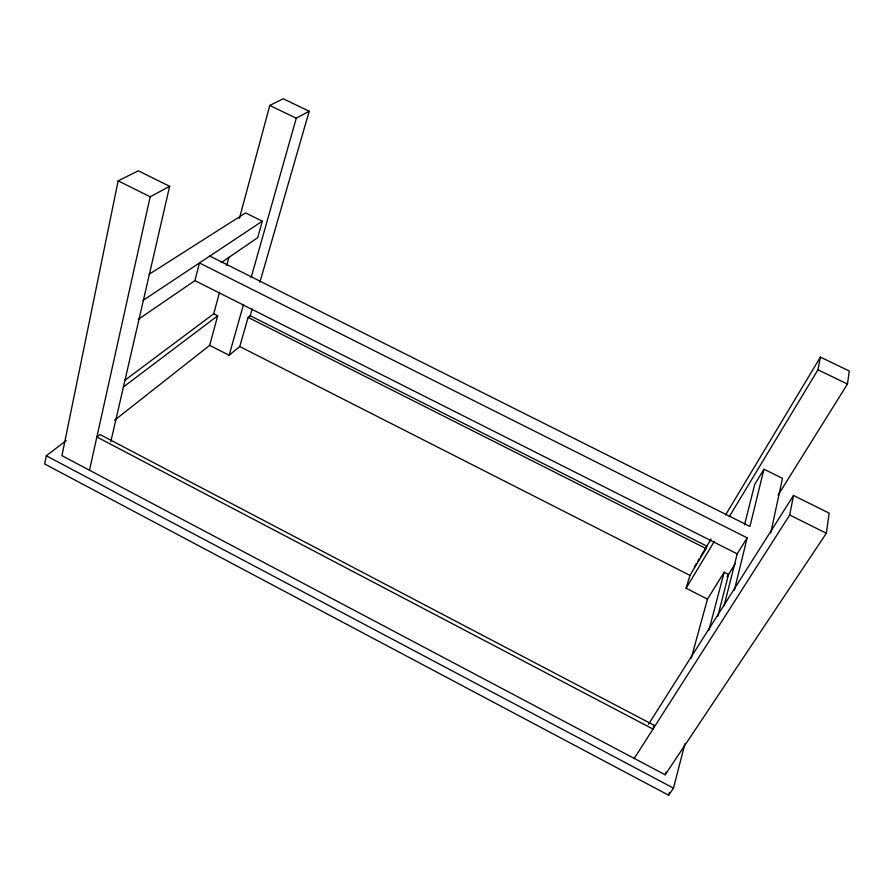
<?xml version="1.0" encoding="UTF-8"?>
<svg xmlns="http://www.w3.org/2000/svg" width="894" height="894" viewBox="0 0 894 894"><rect width="100%" height="100%" fill="white"/><g stroke="black" fill="none" stroke-linecap="round" stroke-linejoin="round"><path stroke-width="1.34" d="M110.811 441.67L169.637 186.321L138.335 170.81L118.142 180.845L61.943 455.649L665.17 774.785L826.347 533.249L829.185 513.156L793.503 495.466L648.53 724.274M778.026 495.209L847.456 384.04L849.3 371.01L820.413 357.119L725.515 515.033M634.248 758.425L789.704 515.011L793.503 495.466M729.314 516.609L817.943 369.803L820.413 357.119M66.223 440.507L46.309 455.784L44.7 463.997L668.678 795.235L673.495 788.139L684.905 743.719M770.751 532.925L782.474 478.357L763.945 469.194L754.726 484.38L744.512 524.823M89.489 470.222L150.181 196.781L169.637 186.321M734.376 590.141L747.16 537.842L199.429 262.948L194.937 280.615L138.313 319.348M763.945 469.194L749.943 526.465L209.811 256.053M724.118 605.707L737.192 553.855L747.16 537.842M717.781 616.346L728.532 574.451L724.162 572.238L707.467 599.125L691.274 658.14M668.678 795.235L669.371 792.542M708.942 630.158L724.162 572.238M124.512 380.542L213.744 313.794L219.533 292.293M226.763 265.406L228.931 257.338M239.413 218.359L269.787 105.447L283.219 98.765L309.19 111.247L259.863 282.314M665.17 774.785L665.896 772.103M114.655 420.18L209.665 345.363L217.689 315.794L213.744 313.794M149.108 274.279L245.604 212.917L262.322 221.187L257.684 237.692L221.231 262.624M209.665 345.363L229.121 355.276L243.537 304.385M251.125 277.598L296.26 118.209L309.19 111.247M229.121 355.276L239.748 346.526L248.13 317.381L250.231 315.716L252.153 309.033M707.467 599.125L686.078 588.218L689.978 575.39L706.092 548.614L706.819 546.133L250.231 315.716M694.236 567.064L696.337 563.578M697.733 561.253L699.13 558.929M700.527 556.604L711.132 538.959M686.078 588.218L714.183 541.675M727.079 576.786L735.181 563.812M123.361 387.013L217.689 315.794M142.716 300.619L262.322 221.187M269.787 105.447L296.26 118.209M817.943 369.803L847.456 384.04M118.142 180.845L150.181 196.781M789.704 515.011L826.347 533.249M194.937 280.615L737.192 553.855M248.13 317.381L706.092 548.614M239.748 346.526L689.978 575.39M46.309 455.784L673.495 788.139M654.106 725.302L653 729.068L96.865 436.987L99.983 434.518L654.106 725.302"/></g></svg>
